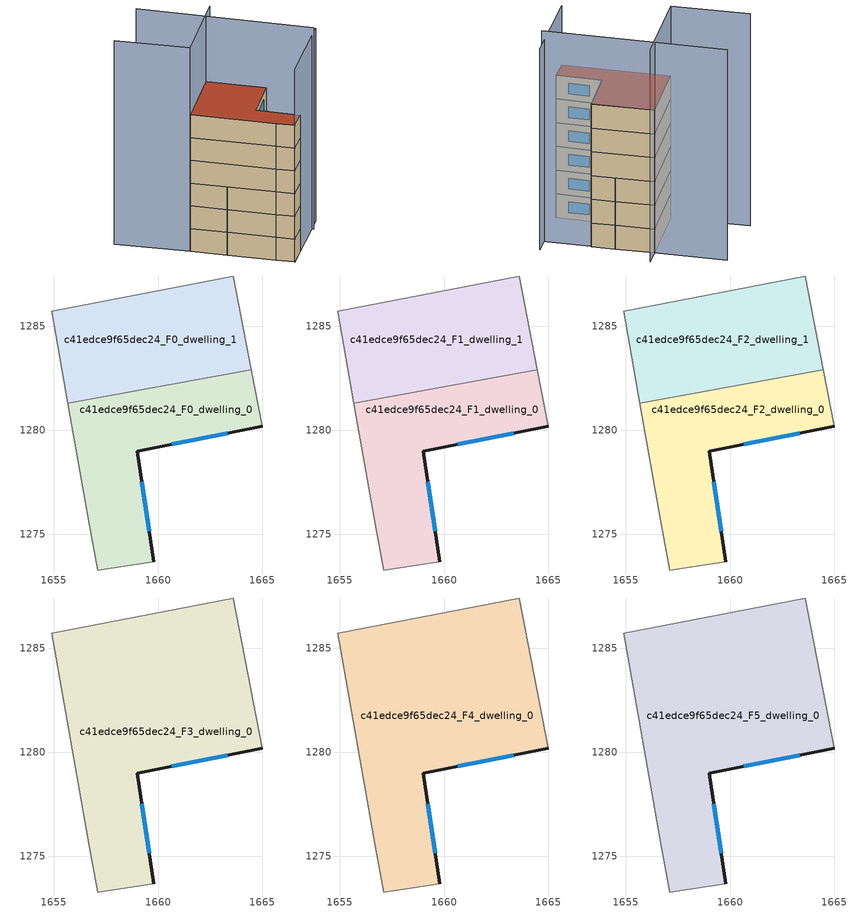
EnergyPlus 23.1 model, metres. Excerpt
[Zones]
c41edce9f65dec24_F0_dwelling_0
 floor ground (EU_floor_Construction): 1664.48,1282.9 1665,1280.19 1659,1279 1659.8,1273.69 1657.09,1273.29 1656.69,1275.49 1655.67,1281.3 z0
 wall outside (EU_wall_Construction): 1659.8,1273.69 1659,1279 1665,1280.19 z0:3
 wall adiabatic (EU_wall_Construction): 1655.67,1281.3 1656.69,1275.49 1657.09,1273.29 1659.8,1273.69 / 1665,1280.19 1664.48,1282.9 z0:3
 wall to c41edce9f65dec24_F0_dwelling_1 (EU_wall_Construction): 1664.48,1282.9 1655.67,1281.3 z0:3
 window (EU_Window_Construction): 1660.65,1279.32 1663.35,1279.86 / 1659.58,1275.15 1659.22,1277.54 z0.83:2.17
c41edce9f65dec24_F0_dwelling_1
 floor ground (EU_floor_Construction): 1663.6,1287.4 1664.48,1282.9 1655.67,1281.3 1654.9,1285.7 z0
 wall adiabatic (EU_wall_Construction): 1664.48,1282.9 1663.6,1287.4 1654.9,1285.7 1655.67,1281.3 z0:3
c41edce9f65dec24_F1_dwelling_0
 floor to c41edce9f65dec24_F0_dwelling_0 (EU_floor_Construction): 1664.48,1282.9 1665,1280.19 1659,1279 1659.8,1273.69 1657.09,1273.29 1656.69,1275.49 1655.67,1281.3 z3
 wall outside (EU_wall_Construction): 1659.8,1273.69 1659,1279 1665,1280.19 z3:6
 wall adiabatic (EU_wall_Construction): 1655.67,1281.3 1656.69,1275.49 1657.09,1273.29 1659.8,1273.69 / 1665,1280.19 1664.48,1282.9 z3:6
 wall to c41edce9f65dec24_F1_dwelling_1 (EU_wall_Construction): 1664.48,1282.9 1655.67,1281.3 z3:6
 window (EU_Window_Construction): 1660.65,1279.32 1663.35,1279.86 / 1659.58,1275.15 1659.22,1277.54 z3.83:5.17
c41edce9f65dec24_F1_dwelling_1
 floor to c41edce9f65dec24_F0_dwelling_1 (EU_floor_Construction): 1663.6,1287.4 1664.48,1282.9 1655.67,1281.3 1654.9,1285.7 z3
 wall adiabatic (EU_wall_Construction): 1664.48,1282.9 1663.6,1287.4 1654.9,1285.7 1655.67,1281.3 z3:6
c41edce9f65dec24_F2_dwelling_0
 floor to c41edce9f65dec24_F1_dwelling_0 (EU_floor_Construction): 1664.48,1282.9 1665,1280.19 1659,1279 1659.8,1273.69 1657.09,1273.29 1656.69,1275.49 1655.67,1281.3 z6
 wall outside (EU_wall_Construction): 1659.8,1273.69 1659,1279 1665,1280.19 z6:9
 wall adiabatic (EU_wall_Construction): 1655.67,1281.3 1656.69,1275.49 1657.09,1273.29 1659.8,1273.69 / 1665,1280.19 1664.48,1282.9 z6:9
 wall to c41edce9f65dec24_F2_dwelling_1 (EU_wall_Construction): 1664.48,1282.9 1655.67,1281.3 z6:9
 window (EU_Window_Construction): 1660.65,1279.32 1663.35,1279.86 / 1659.58,1275.15 1659.22,1277.54 z6.83:8.17
c41edce9f65dec24_F2_dwelling_1
 floor to c41edce9f65dec24_F1_dwelling_1 (EU_floor_Construction): 1663.6,1287.4 1664.48,1282.9 1655.67,1281.3 1654.9,1285.7 z6
 wall adiabatic (EU_wall_Construction): 1664.48,1282.9 1663.6,1287.4 1654.9,1285.7 1655.67,1281.3 z6:9
c41edce9f65dec24_F3_dwelling_0
 floor to c41edce9f65dec24_F2_dwelling_0 (EU_floor_Construction): 1664.48,1282.9 1665,1280.19 1659,1279 1659.8,1273.69 1657.09,1273.29 1656.69,1275.49 1655.67,1281.3 z9
 floor to c41edce9f65dec24_F2_dwelling_1 (EU_floor_Construction): 1663.6,1287.4 1664.48,1282.9 1655.67,1281.3 1654.9,1285.7 z9
 wall outside (EU_wall_Construction): 1659.8,1273.69 1659,1279 1665,1280.19 z9:12
 wall adiabatic (EU_wall_Construction): 1665,1280.19 1663.6,1287.4 1654.9,1285.7 1656.69,1275.49 1657.09,1273.29 1659.8,1273.69 z9:12
 window (EU_Window_Construction): 1660.65,1279.32 1663.35,1279.86 / 1659.58,1275.15 1659.22,1277.54 z9.83:11.17
c41edce9f65dec24_F4_dwelling_0
 floor to c41edce9f65dec24_F3_dwelling_0 (EU_floor_Construction): 1663.6,1287.4 1665,1280.19 1659,1279 1659.8,1273.69 1657.09,1273.29 1656.69,1275.49 1654.9,1285.7 z12
 wall outside (EU_wall_Construction): 1659.8,1273.69 1659,1279 1665,1280.19 z12:15
 wall adiabatic (EU_wall_Construction): 1665,1280.19 1663.6,1287.4 1654.9,1285.7 1656.69,1275.49 1657.09,1273.29 1659.8,1273.69 z12:15
 window (EU_Window_Construction): 1660.65,1279.32 1663.35,1279.86 / 1659.58,1275.15 1659.22,1277.54 z12.83:14.17
c41edce9f65dec24_F5_dwelling_0
 floor to c41edce9f65dec24_F4_dwelling_0 (EU_floor_Construction): 1663.6,1287.4 1665,1280.19 1659,1279 1659.8,1273.69 1657.09,1273.29 1656.69,1275.49 1654.9,1285.7 z15
 wall outside (EU_wall_Construction): 1659.8,1273.69 1659,1279 1665,1280.19 z15:18
 wall adiabatic (EU_wall_Construction): 1665,1280.19 1663.6,1287.4 1654.9,1285.7 1656.69,1275.49 1657.09,1273.29 1659.8,1273.69 z15:18
 window (EU_Window_Construction): 1660.65,1279.32 1663.35,1279.86 / 1659.58,1275.15 1659.22,1277.54 z15.83:17.17
 roof outside (EU_roof_Construction): 1659.8,1273.69 1659,1279 1665,1280.19 1663.6,1287.4 1654.9,1285.7 1656.69,1275.49 1657.09,1273.29 z18
shading: 1657.09,1273.29 1667.91,1275.15 z0:25.4; 1665.82,1274.51 1662.19,1295.64 z0:26.6; 1665.91,1287.8 1654.9,1285.7 / 1654.9,1285.7 1653.19,1294.67 z0:26.8
[Building]
EU S2 Campaign: North Axis=0; Terrain=City; Solar Distribution=FullExterior
[Site:Location]
Lyon-Bron: Latitude=45.75; Longitude=5; Time Zone=1; Elevation=198
[SizingPeriod:WeatherFileDays]
AnnualSizingPeriod: Begin Month=1; Begin Day of Month=1; End Month=12; End Day of Month=31; Day of Week for Start Day=Monday; Use Weather File Daylight Saving Period=No; Use Weather File Rain and Snow Indicators=No
[MATERIAL]
EU_InternalMass_Material: Roughness=MediumRough; Thickness=0.1; Conductivity=1; Density=1800; Specific Heat=900; Thermal Absorptance=0.9; Solar Absorptance=0.7; Visible Absorptance=0.7
[MATERIAL:NOMASS] Roughness=MediumRough; Thermal Absorptance=0.9; Solar Absorptance=0.7; Visible Absorptance=0.7
Name | Thermal Resistance
EU_wall_NoMass | 0.87146
EU_roof_NoMass | 0.842276
EU_floor_NoMass | 0.496999
[WINDOWMATERIAL:SIMPLEGLAZINGSYSTEM]
EU_Window_SimpleGlazing: UFactor=2.2525; Solar Heat Gain Coefficient=0.76; Visible Transmittance=0.76
[CONSTRUCTION]
EU_wall_Construction: EU_wall_NoMass
EU_roof_Construction: EU_roof_NoMass
EU_floor_Construction: EU_floor_NoMass
EU_Window_Construction: EU_Window_SimpleGlazing
EU_InternalMass_Construction: EU_InternalMass_Material
[ZONE] Type=1; Multiplier=1; Ceiling Height=autocalculate; Floor Area=autocalculate; Part of Total Floor Area=Yes
Name | Volume
c41edce9f65dec24_F0_dwelling_0; c41edce9f65dec24_F1_dwelling_0; c41edce9f65dec24_F2_dwelling_0 | 120.937
c41edce9f65dec24_F3_dwelling_0 | 241.853
c41edce9f65dec24_F4_dwelling_0; c41edce9f65dec24_F5_dwelling_0 | 241.862
c41edce9f65dec24_F0_dwelling_1; c41edce9f65dec24_F1_dwelling_1; c41edce9f65dec24_F2_dwelling_1 | 120.916
[INTERNALMASS] Construction=EU_InternalMass_Construction
Name | Zone or ZoneList | Surface Area
c41edce9f65dec24_F0_dwelling_0_EU_InternalMass | c41edce9f65dec24_F0_dwelling_0 | 40.3115
c41edce9f65dec24_F0_dwelling_1_EU_InternalMass | c41edce9f65dec24_F0_dwelling_1 | 40.3073
c41edce9f65dec24_F1_dwelling_0_EU_InternalMass | c41edce9f65dec24_F1_dwelling_0 | 40.3115
c41edce9f65dec24_F1_dwelling_1_EU_InternalMass | c41edce9f65dec24_F1_dwelling_1 | 40.3073
c41edce9f65dec24_F2_dwelling_0_EU_InternalMass | c41edce9f65dec24_F2_dwelling_0 | 40.3115
c41edce9f65dec24_F2_dwelling_1_EU_InternalMass | c41edce9f65dec24_F2_dwelling_1 | 40.3073
c41edce9f65dec24_F3_dwelling_0_EU_InternalMass | c41edce9f65dec24_F3_dwelling_0 | 80.6203
c41edce9f65dec24_F4_dwelling_0_EU_InternalMass | c41edce9f65dec24_F4_dwelling_0 | 80.6203
c41edce9f65dec24_F5_dwelling_0_EU_InternalMass | c41edce9f65dec24_F5_dwelling_0 | 80.6203
[OTHEREQUIPMENT] Fuel Type=Electricity; Design Level Calculation Method=Watts/Area; Power per Zone Floor Area=1; Fraction Latent=0; Fraction Radiant=0; Fraction Lost=0; Carbon Dioxide Generation Rate=0; EndUse Subcategory=EU_Step8_InternalGains
Name | Zone or ZoneList or Space or SpaceList | Schedule
EU_Step8_InternalGain_c41edce9f65dec24_F0_dwelling_0_f000 | c41edce9f65dec24_F0_dwelling_0 | EU_Step8_GainSchedule_c41edce9f65dec24_F0_dwelling_0_f000
EU_Step8_InternalGain_c41edce9f65dec24_F0_dwelling_1_f000 | c41edce9f65dec24_F0_dwelling_1 | EU_Step8_GainSchedule_c41edce9f65dec24_F0_dwelling_1_f000
EU_Step8_InternalGain_c41edce9f65dec24_F1_dwelling_0_f000 | c41edce9f65dec24_F1_dwelling_0 | EU_Step8_GainSchedule_c41edce9f65dec24_F1_dwelling_0_f000
EU_Step8_InternalGain_c41edce9f65dec24_F1_dwelling_1_f000 | c41edce9f65dec24_F1_dwelling_1 | EU_Step8_GainSchedule_c41edce9f65dec24_F1_dwelling_1_f000
EU_Step8_InternalGain_c41edce9f65dec24_F2_dwelling_0_f000 | c41edce9f65dec24_F2_dwelling_0 | EU_Step8_GainSchedule_c41edce9f65dec24_F2_dwelling_0_f000
EU_Step8_InternalGain_c41edce9f65dec24_F2_dwelling_1_f000 | c41edce9f65dec24_F2_dwelling_1 | EU_Step8_GainSchedule_c41edce9f65dec24_F2_dwelling_1_f000
EU_Step8_InternalGain_c41edce9f65dec24_F3_dwelling_0_f000 | c41edce9f65dec24_F3_dwelling_0 | EU_Step8_GainSchedule_c41edce9f65dec24_F3_dwelling_0_f000
EU_Step8_InternalGain_c41edce9f65dec24_F4_dwelling_0_f000 | c41edce9f65dec24_F4_dwelling_0 | EU_Step8_GainSchedule_c41edce9f65dec24_F4_dwelling_0_f000
EU_Step8_InternalGain_c41edce9f65dec24_F5_dwelling_0_f000 | c41edce9f65dec24_F5_dwelling_0 | EU_Step8_GainSchedule_c41edce9f65dec24_F5_dwelling_0_f000
[ZONEVENTILATION:DESIGNFLOWRATE] Schedule=EU_AlwaysOn; Design Flow Rate Calculation Method=AirChanges/Hour; Air Changes per Hour=0.425; Ventilation Type=Natural; Fan Pressure Rise=0; Fan Total Efficiency=1; Constant Term Coefficient=1; Temperature Term Coefficient=0; Velocity Term Coefficient=0; Velocity Squared Term Coefficient=0; Minimum Indoor Temperature=-100; Maximum Indoor Temperature=100; Delta Temperature=-100; Minimum Outdoor Temperature=-100; Maximum Outdoor Temperature=100; Maximum Wind Speed=40
Name | Zone or ZoneList or Space or SpaceList
EU_ConstantAir_c41edce9f65dec24_F0_dwelling_0 | c41edce9f65dec24_F0_dwelling_0
EU_ConstantAir_c41edce9f65dec24_F0_dwelling_1 | c41edce9f65dec24_F0_dwelling_1
EU_ConstantAir_c41edce9f65dec24_F1_dwelling_0 | c41edce9f65dec24_F1_dwelling_0
EU_ConstantAir_c41edce9f65dec24_F1_dwelling_1 | c41edce9f65dec24_F1_dwelling_1
EU_ConstantAir_c41edce9f65dec24_F2_dwelling_0 | c41edce9f65dec24_F2_dwelling_0
EU_ConstantAir_c41edce9f65dec24_F2_dwelling_1 | c41edce9f65dec24_F2_dwelling_1
EU_ConstantAir_c41edce9f65dec24_F3_dwelling_0 | c41edce9f65dec24_F3_dwelling_0
EU_ConstantAir_c41edce9f65dec24_F4_dwelling_0 | c41edce9f65dec24_F4_dwelling_0
EU_ConstantAir_c41edce9f65dec24_F5_dwelling_0 | c41edce9f65dec24_F5_dwelling_0
[HVACTEMPLATE:THERMOSTAT] Constant Heating Setpoint=20; Constant Cooling Setpoint=50
EU_HeatOnly_c41edce9f65dec24_F0_dwelling_0; EU_HeatOnly_c41edce9f65dec24_F0_dwelling_1; EU_HeatOnly_c41edce9f65dec24_F1_dwelling_0; EU_HeatOnly_c41edce9f65dec24_F1_dwelling_1; EU_HeatOnly_c41edce9f65dec24_F2_dwelling_0; EU_HeatOnly_c41edce9f65dec24_F2_dwelling_1; EU_HeatOnly_c41edce9f65dec24_F3_dwelling_0; EU_HeatOnly_c41edce9f65dec24_F4_dwelling_0; EU_HeatOnly_c41edce9f65dec24_F5_dwelling_0
[HVACTEMPLATE:ZONE:IDEALLOADSAIRSYSTEM] System Availability Schedule=EU_AlwaysOn; Maximum Heating Supply Air Temperature=50; Minimum Cooling Supply Air Temperature=13; Maximum Heating Supply Air Humidity Ratio=0.0156; Minimum Cooling Supply Air Humidity Ratio=0.0077; Heating Limit=NoLimit; Cooling Limit=NoLimit; Heating Availability Schedule=EU_AlwaysOn; Cooling Availability Schedule=EU_CoolingOff; Dehumidification Control Type=ConstantSensibleHeatRatio; Cooling Sensible Heat Ratio=0.7; Dehumidification Setpoint=60; Humidification Control Type=None; Humidification Setpoint=30; Outdoor Air Method=None; Outdoor Air Flow Rate per Person=0.00944; Outdoor Air Flow Rate per Zone Floor Area=0; Outdoor Air Flow Rate per Zone=0; Demand Controlled Ventilation Type=None; Outdoor Air Economizer Type=NoEconomizer; Heat Recovery Type=None; Sensible Heat Recovery Effectiveness=0.7; Latent Heat Recovery Effectiveness=0.65
Name | Template Thermostat
c41edce9f65dec24_F0_dwelling_0 | EU_HeatOnly_c41edce9f65dec24_F0_dwelling_0
c41edce9f65dec24_F0_dwelling_1 | EU_HeatOnly_c41edce9f65dec24_F0_dwelling_1
c41edce9f65dec24_F1_dwelling_0 | EU_HeatOnly_c41edce9f65dec24_F1_dwelling_0
c41edce9f65dec24_F1_dwelling_1 | EU_HeatOnly_c41edce9f65dec24_F1_dwelling_1
c41edce9f65dec24_F2_dwelling_0 | EU_HeatOnly_c41edce9f65dec24_F2_dwelling_0
c41edce9f65dec24_F2_dwelling_1 | EU_HeatOnly_c41edce9f65dec24_F2_dwelling_1
c41edce9f65dec24_F3_dwelling_0 | EU_HeatOnly_c41edce9f65dec24_F3_dwelling_0
c41edce9f65dec24_F4_dwelling_0 | EU_HeatOnly_c41edce9f65dec24_F4_dwelling_0
c41edce9f65dec24_F5_dwelling_0 | EU_HeatOnly_c41edce9f65dec24_F5_dwelling_0
[SIZING:ZONE] Zone Cooling Design Supply Air Temperature Input Method=SupplyAirTemperature; Zone Cooling Design Supply Air Temperature=13; Zone Heating Design Supply Air Temperature Input Method=SupplyAirTemperature; Zone Heating Design Supply Air Temperature=50; Zone Cooling Design Supply Air Humidity Ratio=0.008; Zone Heating Design Supply Air Humidity Ratio=0.008; Cooling Design Air Flow Method=DesignDay; Cooling Design Air Flow Rate=0; Cooling Minimum Air Flow per Zone Floor Area=0.000762; Cooling Minimum Air Flow=0; Cooling Minimum Air Flow Fraction=0.2; Heating Design Air Flow Method=DesignDay; Heating Design Air Flow Rate=0; Heating Maximum Air Flow per Zone Floor Area=0.002032; Heating Maximum Air Flow=0.141576; Heating Maximum Air Flow Fraction=0.3; Account for Dedicated Outdoor Air System=No; Dedicated Outdoor Air System Control Strategy=NeutralSupplyAir; Dedicated Outdoor Air Low Setpoint Temperature for Design=autosize; Dedicated Outdoor Air High Setpoint Temperature for Design=autosize; Zone Load Sizing Method=Sensible Load Only No Latent Load; Zone Latent Cooling Design Supply Air Humidity Ratio Input Method=HumidityRatioDifference; Zone Cooling Design Supply Air Humidity Ratio Difference=0.005; Zone Latent Heating Design Supply Air Humidity Ratio Input Method=HumidityRatioDifference; Zone Humidification Design Supply Air Humidity Ratio Difference=0.005
c41edce9f65dec24_F0_dwelling_0; c41edce9f65dec24_F0_dwelling_1; c41edce9f65dec24_F1_dwelling_0; c41edce9f65dec24_F1_dwelling_1; c41edce9f65dec24_F2_dwelling_0; c41edce9f65dec24_F2_dwelling_1; c41edce9f65dec24_F3_dwelling_0; c41edce9f65dec24_F4_dwelling_0; c41edce9f65dec24_F5_dwelling_0
[SCHEDULE:CONSTANT]
Name | Hourly Value
EU_AlwaysOn | 1
EU_CoolingOff | 0
[SCHEDULE:FILE] Column Number=1; Rows to Skip at Top=0; Number of Hours of Data=8760; Column Separator=Comma; Interpolate to Timestep=No; Minutes per Item=60; Adjust Schedule for Daylight Savings=Yes
Name | File
EU_Step8_GainSchedule_c41edce9f65dec24_F0_dwelling_0_f000 | ../../schedules/c41edce9f65dec24/c41edce9f65dec24_F0_dwelling_0_f000_gain.csv
EU_Step8_GainSchedule_c41edce9f65dec24_F0_dwelling_1_f000 | ../../schedules/c41edce9f65dec24/c41edce9f65dec24_F0_dwelling_1_f000_gain.csv
EU_Step8_GainSchedule_c41edce9f65dec24_F1_dwelling_0_f000 | ../../schedules/c41edce9f65dec24/c41edce9f65dec24_F1_dwelling_0_f000_gain.csv
EU_Step8_GainSchedule_c41edce9f65dec24_F1_dwelling_1_f000 | ../../schedules/c41edce9f65dec24/c41edce9f65dec24_F1_dwelling_1_f000_gain.csv
EU_Step8_GainSchedule_c41edce9f65dec24_F2_dwelling_0_f000 | ../../schedules/c41edce9f65dec24/c41edce9f65dec24_F2_dwelling_0_f000_gain.csv
EU_Step8_GainSchedule_c41edce9f65dec24_F2_dwelling_1_f000 | ../../schedules/c41edce9f65dec24/c41edce9f65dec24_F2_dwelling_1_f000_gain.csv
EU_Step8_GainSchedule_c41edce9f65dec24_F3_dwelling_0_f000 | ../../schedules/c41edce9f65dec24/c41edce9f65dec24_F3_dwelling_0_f000_gain.csv
EU_Step8_GainSchedule_c41edce9f65dec24_F4_dwelling_0_f000 | ../../schedules/c41edce9f65dec24/c41edce9f65dec24_F4_dwelling_0_f000_gain.csv
EU_Step8_GainSchedule_c41edce9f65dec24_F5_dwelling_0_f000 | ../../schedules/c41edce9f65dec24/c41edce9f65dec24_F5_dwelling_0_f000_gain.csv
